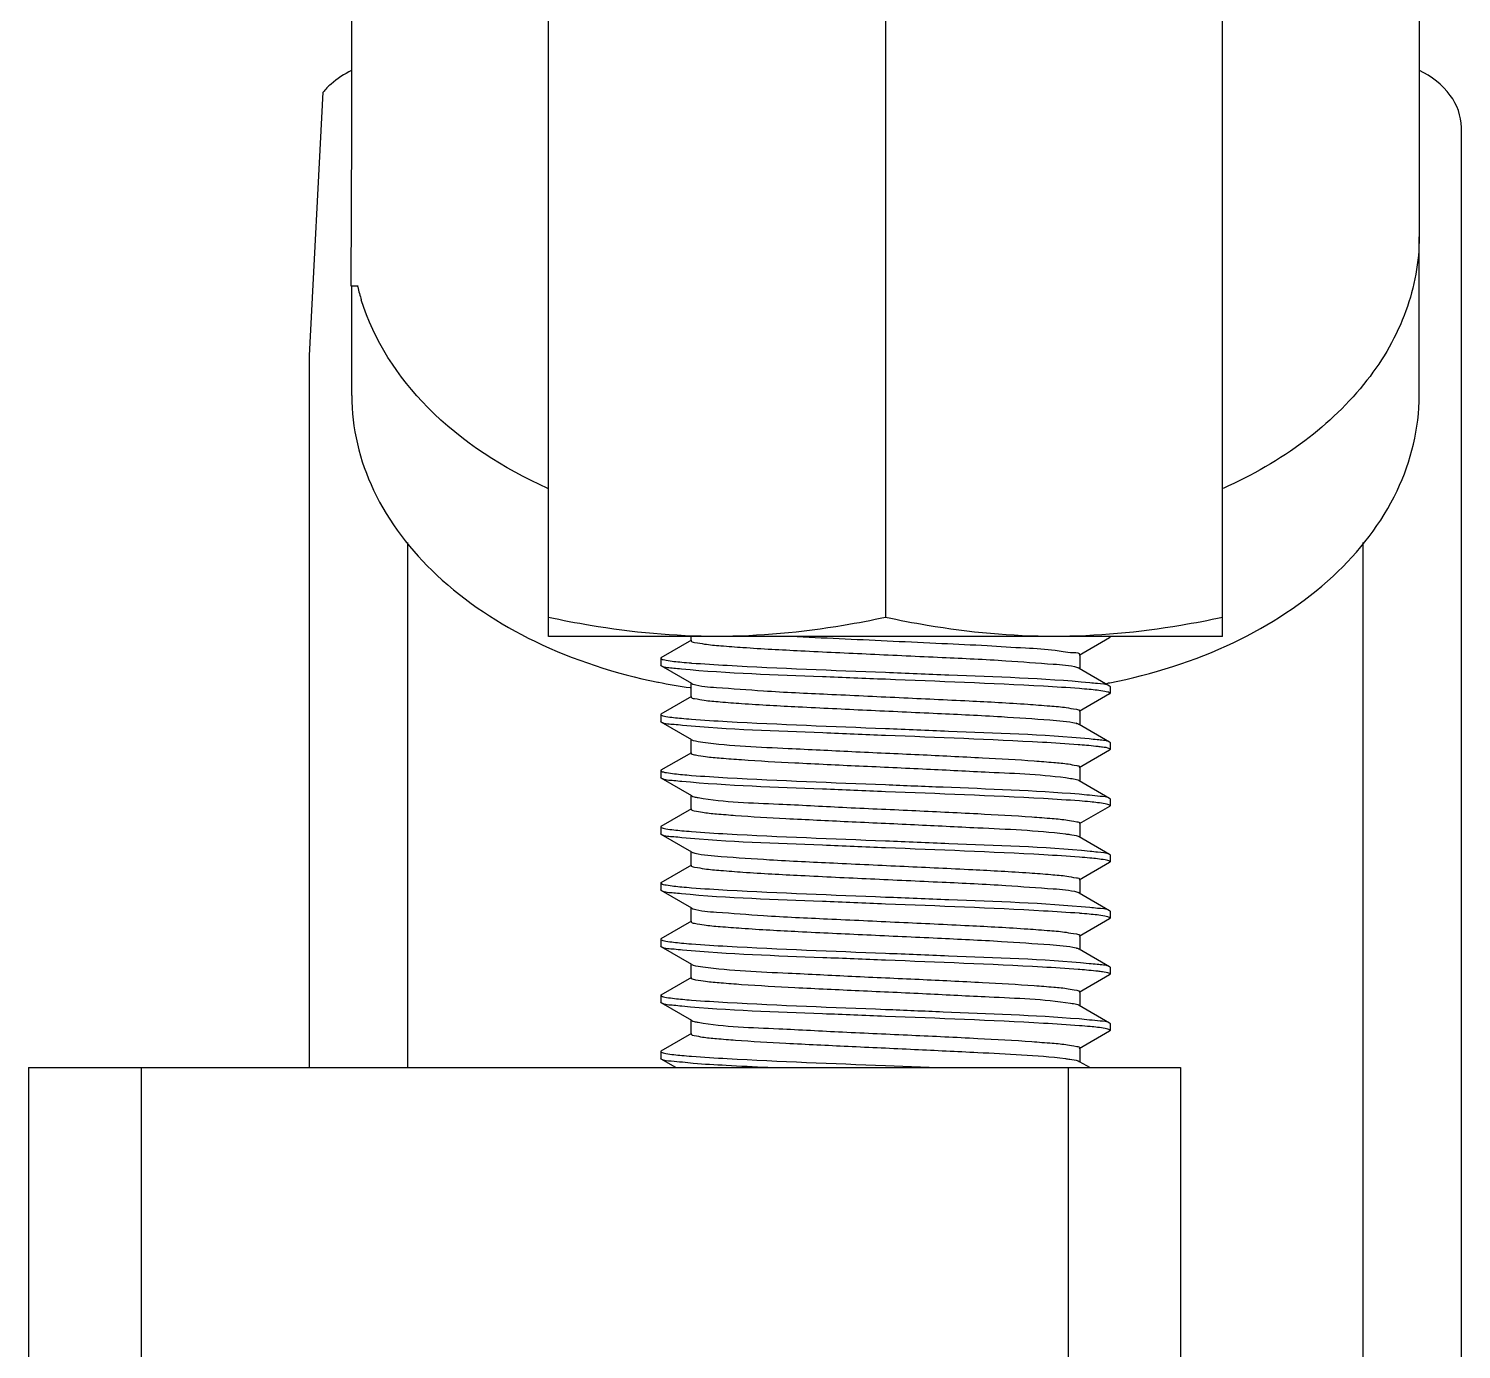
# Model space of a CAD drawing. Extents: x 1725261 to 1937680, y 860327 to 1571294.
# Drawn here: x 1854526.5 to 1854943.6, y 1238363.9 to 1238748.4 of the extents above; entities that cross this region are included whole.
import ezdxf

# ---------------------------------------------------------------- set-up
doc = ezdxf.new("R2010")
doc.units = 0
doc.header["$LTSCALE"] = 1000
doc.header["$MEASUREMENT"] = 0

msp = doc.modelspace()

# ---------------------------------------------------------------- linework, layer by layer
for p, q in [((1854677.8, 1238571.4), (1854677.8, 1239198.07)), ((1854874.06, 1238571.4), (1854874.06, 1239198.07)), ((1854775.93, 1239192.55), (1854775.93, 1238576.92)), ((1854931.3, 1239002.98), (1854931.3, 1238687.8)), ((1854620.55, 1238718.59), (1854620.55, 1238918.68)), ((1854608.29, 1238653.17), (1854612.23, 1238729.86)), ((1854620.42, 1238673.35), (1854620.55, 1238718.59)), ((1854943.57, 1236051.14), (1854943.57, 1238719.61)), ((1854931.3, 1238641.55), (1854931.3, 1238687.8)), ((1854622.4, 1238673.35), (1854620.42, 1238673.35)), ((1854620.55, 1238641.55), (1854620.55, 1238673.35)), ((1854622.31, 1238673.18), (1854622.27, 1238673.33)), ((1854677.8, 1238673.94), (1854677.7, 1238673.94)), ((1854608.29, 1238445.87), (1854608.29, 1238653.17)), ((1854636.91, 1238445.87), (1854636.91, 1238598.72)), ((1854914.95, 1236335.59), (1854914.95, 1238598.72)), ((1854874.06, 1238571.4), (1854677.8, 1238571.4)), ((1854710.66, 1238565.24), (1854719.54, 1238570.38)), ((1854719.36, 1238570.17), (1854719.36, 1238571.4)), ((1854841.19, 1238571.01), (1854832.32, 1238565.87)), ((1854841.19, 1238571.01), (1854841.35, 1238571.19)), ((1854710.66, 1238565.24), (1854710.51, 1238565.06)), ((1854710.51, 1238565.06), (1854710.51, 1238563.02)), ((1854832.49, 1238566.08), (1854832.49, 1238561.99)), ((1854710.66, 1238562.84), (1854710.51, 1238563.02)), ((1854719.54, 1238557.7), (1854710.66, 1238562.84)), ((1854832.32, 1238562.2), (1854841.19, 1238557.06)), ((1854709.63, 1238558.12), (1854709.81, 1238558.09)), ((1854719.1, 1238556.5), (1854719.31, 1238556.47)), ((1854719.36, 1238553.82), (1854719.36, 1238557.9)), ((1854719.54, 1238557.7), (1854719.86, 1238557.56)), ((1854840.7, 1238557.83), (1854840.88, 1238557.86)), ((1854840.88, 1238557.86), (1854841.1, 1238557.9)), ((1854841.1, 1238557.9), (1854841.22, 1238557.92)), ((1854841.19, 1238557.06), (1854841.35, 1238556.88)), ((1854841.35, 1238556.88), (1854841.35, 1238554.84)), ((1854710.66, 1238548.88), (1854719.54, 1238554.02)), ((1854841.19, 1238554.66), (1854832.32, 1238549.52)), ((1854841.19, 1238554.66), (1854841.35, 1238554.84)), ((1854710.66, 1238548.88), (1854710.51, 1238548.71)), ((1854710.51, 1238548.7), (1854710.51, 1238546.66)), ((1854832.49, 1238549.73), (1854832.49, 1238545.64)), ((1854710.66, 1238546.48), (1854710.51, 1238546.66)), ((1854719.54, 1238541.34), (1854710.66, 1238546.48)), ((1854832.32, 1238545.85), (1854841.19, 1238540.71)), ((1854719.36, 1238537.46), (1854719.36, 1238541.55)), ((1854832.48, 1238539.85), (1854832.02, 1238539.89)), ((1854841.19, 1238540.71), (1854841.35, 1238540.53)), ((1854841.19, 1238538.3), (1854841.35, 1238538.48)), ((1854841.35, 1238540.53), (1854841.35, 1238538.48)), ((1854710.66, 1238532.53), (1854719.54, 1238537.67)), ((1854841.19, 1238538.3), (1854832.32, 1238533.16)), ((1854710.66, 1238532.53), (1854710.51, 1238532.35)), ((1854710.51, 1238532.35), (1854710.51, 1238530.31)), ((1854710.66, 1238530.13), (1854710.51, 1238530.31)), ((1854719.54, 1238524.99), (1854710.66, 1238530.13)), ((1854832.49, 1238533.37), (1854832.49, 1238529.28)), ((1854832.32, 1238529.49), (1854841.19, 1238524.35)), ((1854719.36, 1238521.11), (1854719.36, 1238525.19)), ((1854841.19, 1238521.95), (1854832.32, 1238516.81)), ((1854841.19, 1238524.35), (1854841.35, 1238524.17)), ((1854841.19, 1238521.95), (1854841.35, 1238522.13)), ((1854841.35, 1238524.17), (1854841.35, 1238522.13)), ((1854710.66, 1238516.17), (1854719.54, 1238521.31)), ((1854710.66, 1238516.17), (1854710.51, 1238516)), ((1854710.51, 1238515.99), (1854710.51, 1238513.95)), ((1854710.66, 1238513.77), (1854710.51, 1238513.95)), ((1854719.54, 1238508.63), (1854710.66, 1238513.77)), ((1854832.49, 1238517.02), (1854832.49, 1238512.93)), ((1854832.07, 1238513.25), (1854832.32, 1238513.13)), ((1854832.32, 1238513.13), (1854841.19, 1238508)), ((1854719.36, 1238504.75), (1854719.36, 1238508.84)), ((1854841.19, 1238505.59), (1854832.32, 1238500.45)), ((1854841.19, 1238508), (1854841.35, 1238507.82)), ((1854841.19, 1238505.59), (1854841.35, 1238505.77)), ((1854841.35, 1238507.82), (1854841.35, 1238505.77)), ((1854710.66, 1238499.82), (1854719.54, 1238504.96)), ((1854710.66, 1238499.82), (1854710.51, 1238499.64)), ((1854710.51, 1238499.64), (1854710.51, 1238497.6)), ((1854710.66, 1238497.42), (1854710.51, 1238497.6)), ((1854719.54, 1238492.28), (1854710.66, 1238497.42)), ((1854832.32, 1238496.78), (1854841.19, 1238491.64)), ((1854832.49, 1238500.66), (1854832.49, 1238496.57)), ((1854710.66, 1238483.46), (1854719.54, 1238488.6)), ((1854719.36, 1238488.4), (1854719.36, 1238492.48)), ((1854719.54, 1238492.28), (1854719.86, 1238492.14)), ((1854841.19, 1238489.24), (1854832.32, 1238484.1)), ((1854841.19, 1238491.64), (1854841.35, 1238491.46)), ((1854841.19, 1238489.24), (1854841.35, 1238489.42)), ((1854841.35, 1238491.46), (1854841.35, 1238489.42)), ((1854832.49, 1238484.31), (1854832.49, 1238480.22)), ((1854710.66, 1238483.46), (1854710.51, 1238483.29)), ((1854710.51, 1238483.28), (1854710.51, 1238481.24)), ((1854710.66, 1238481.06), (1854710.51, 1238481.24)), ((1854719.54, 1238475.92), (1854710.66, 1238481.06)), ((1854832.32, 1238480.42), (1854841.19, 1238475.29)), ((1854719.36, 1238472.04), (1854719.36, 1238476.13)), ((1854710.66, 1238467.11), (1854719.54, 1238472.25)), ((1854832.48, 1238474.43), (1854832.02, 1238474.47)), ((1854841.19, 1238472.88), (1854832.32, 1238467.74)), ((1854841.19, 1238475.29), (1854841.35, 1238475.11)), ((1854841.19, 1238472.88), (1854841.35, 1238473.06)), ((1854841.35, 1238475.11), (1854841.35, 1238473.06)), ((1854832.49, 1238467.95), (1854832.49, 1238463.86)), ((1854710.66, 1238467.11), (1854710.51, 1238466.93)), ((1854710.51, 1238466.93), (1854710.51, 1238464.88)), ((1854710.66, 1238464.71), (1854710.51, 1238464.89)), ((1854719.54, 1238459.57), (1854710.66, 1238464.71)), ((1854832.32, 1238464.07), (1854841.19, 1238458.93)), ((1854719.36, 1238455.69), (1854719.36, 1238459.77)), ((1854710.66, 1238450.75), (1854719.54, 1238455.89)), ((1854841.19, 1238456.53), (1854832.32, 1238451.39)), ((1854841.19, 1238458.93), (1854841.35, 1238458.75)), ((1854841.19, 1238456.53), (1854841.35, 1238456.71)), ((1854841.35, 1238458.75), (1854841.35, 1238456.71)), ((1854832.49, 1238451.6), (1854832.49, 1238447.51)), ((1854710.66, 1238450.75), (1854710.51, 1238450.58)), ((1854710.51, 1238450.57), (1854710.51, 1238448.53)), ((1854710.66, 1238448.35), (1854710.51, 1238448.53)), ((1854714.94, 1238445.87), (1854710.66, 1238448.35)), ((1854832.07, 1238447.83), (1854832.32, 1238447.71)), ((1854832.32, 1238447.71), (1854835.5, 1238445.87)), ((1854526.51, 1238445.87), (1854526.51, 1235730.96)), ((1854526.51, 1238445.87), (1854861.79, 1238445.87)), ((1854559.22, 1238445.87), (1854559.22, 1235730.96)), ((1854775.93, 1238446.49), (1854791.22, 1238445.87)), ((1854829.08, 1238445.87), (1854829.08, 1235730.96)), ((1854861.79, 1238445.87), (1854861.79, 1235730.96))]:
    msp.add_line(p, q)
for centre, radius, start, end in [((1854685.18, 1238688.4), 64.69, 193.6087, 197.1011), ((1854733.93, 1238749.07), 185.95, 264.6627, 265.5428), ((1854742.44, 1238721.22), 166.36, 258.6907, 261.9357), ((1854721.1, 1238561.13), 3.78, 250.9561, 252.0907), ((1854818, 1238371.68), 185.09, 84.6498, 85.5433), ((1854809.68, 1238719.82), 164.94, 280.5328, 280.8408), ((1854733.72, 1238730.25), 183.48, 264.6243, 265.5438), ((1854829.39, 1238537.6), 8.78, 75.6696, 76.5396), ((1854734.27, 1238720.39), 190, 264.7268, 265.5405), ((1854818.47, 1238344.61), 179.44, 84.5514, 85.5534), ((1854733.89, 1238699.58), 185.52, 264.6569, 265.5429), ((1854818.36, 1238326.93), 180.76, 84.5776, 85.5479), ((1854733.93, 1238683.65), 185.95, 264.6627, 265.5428), ((1854721.1, 1238495.71), 3.78, 250.9561, 252.0907), ((1854818, 1238306.26), 185.09, 84.6498, 85.5433), ((1854733.72, 1238664.83), 183.48, 264.6243, 265.5438), ((1854829.39, 1238472.18), 8.78, 75.6696, 76.5396), ((1854734.27, 1238654.97), 190, 264.7268, 265.5405), ((1854818.47, 1238279.19), 179.44, 84.5514, 85.5534), ((1854733.89, 1238634.16), 185.52, 264.6569, 265.5429)]:
    msp.add_arc(centre, radius, start, end)
for points in [[(1854620.47, 1238736.18), (1854618.34, 1238735.12), (1854616.31, 1238733.8), (1854614.53, 1238732.23)], [(1854614.53, 1238732.23), (1854613.71, 1238731.5), (1854612.94, 1238730.71), (1854612.23, 1238729.86)]]:
    msp.add_open_spline(points, degree=3)
for points, knots in [([(1854943.57, 1238719.61), (1854943.57, 1238722.9), (1854940.83, 1238730.09), (1854934.82, 1238734.47), (1854931.38, 1238736.18)], [0, 0, 0, 0, 0.461863, 1, 1, 1, 1]), ([(1854931.3, 1238687.8), (1854931.3, 1238680.49), (1854928.51, 1238665.33), (1854916.58, 1238644.7), (1854898.02, 1238627.08), (1854882.61, 1238618.26), (1854874.25, 1238614.52)], [0, 0, 0, 0, 0.22414, 0.461145, 0.71917, 1, 1, 1, 1]), ([(1854677.6, 1238614.52), (1854664.79, 1238620.26), (1854642.06, 1238634.68), (1854626.96, 1238657.66), (1854623.35, 1238669.38)], [0, 0, 0, 0, 0.533925, 1, 1, 1, 1]), ([(1854620.55, 1238641.55), (1854620.55, 1238632.12), (1854625.38, 1238612.21), (1854645.03, 1238587.08), (1854674.17, 1238568.06), (1854697.32, 1238560.6), (1854709.63, 1238558.12)], [0, 0, 0, 0, 0.215544, 0.450343, 0.712966, 1, 1, 1, 1]), ([(1854841.22, 1238557.92), (1854853.64, 1238560.35), (1854877.03, 1238567.73), (1854906.5, 1238586.76), (1854926.4, 1238612), (1854931.3, 1238632.05), (1854931.3, 1238641.55)], [0, 0, 0, 0, 0.287139, 0.549905, 0.784678, 1, 1, 1, 1]), ([(1854726.86, 1238571.4), (1854714.52, 1238571.4), (1854698.02, 1238572.98), (1854681.84, 1238576.07), (1854677.8, 1238576.92)], [0, 0, 0, 0, 0.749211, 1, 1, 1, 1]), ([(1854775.93, 1238576.92), (1854771.88, 1238576.07), (1854755.71, 1238572.98), (1854739.2, 1238571.4), (1854726.86, 1238571.4)], [0, 0, 0, 0, 0.250789, 1, 1, 1, 1]), ([(1854824.99, 1238571.4), (1854812.65, 1238571.4), (1854796.15, 1238572.98), (1854779.97, 1238576.07), (1854775.93, 1238576.92)], [0, 0, 0, 0, 0.749211, 1, 1, 1, 1]), ([(1854874.06, 1238576.92), (1854870.01, 1238576.07), (1854853.84, 1238572.98), (1854837.33, 1238571.4), (1854824.99, 1238571.4)], [0, 0, 0, 0, 0.250789, 1, 1, 1, 1]), ([(1854719.36, 1238570.17), (1854719.36, 1238569.81), (1854721.29, 1238569.59), (1854723.64, 1238569.05), (1854728.64, 1238568.66), (1854737.81, 1238567.94), (1854752.44, 1238567.18), (1854771.74, 1238566.27), (1854791.65, 1238565.34), (1854809.43, 1238564.54), (1854822.51, 1238563.48), (1854829.55, 1238563.07), (1854831.82, 1238562.4)], [0, 0, 0, 0, 0.009703, 0.035887, 0.07813, 0.135078, 0.284815, 0.464601, 0.649729, 0.81476, 0.937049, 1, 1, 1, 1]), ([(1854750.26, 1238571.4), (1854759.56, 1238570.92), (1854773.61, 1238570.29), (1854791.98, 1238569.42), (1854804.92, 1238568.82), (1854815.65, 1238568.08), (1854824.67, 1238567.72), (1854828.79, 1238566.69), (1854832.49, 1238566.73), (1854832.49, 1238566.08)], [0, 0, 0, 0, 0.338564, 0.510837, 0.670229, 0.806445, 0.910702, 0.97638, 1, 1, 1, 1]), ([(1854841.35, 1238571.19), (1854841.35, 1238571.23), (1854841.29, 1238571.32), (1854841.2, 1238571.37), (1854841.15, 1238571.4)], [0, 0, 0, 0, 0.384576, 1, 1, 1, 1]), ([(1854710.51, 1238565.06), (1854710.51, 1238564.97), (1854710.82, 1238564.78), (1854711.07, 1238564.71), (1854711.26, 1238564.66)], [0, 0, 0, 0, 0.314295, 1, 1, 1, 1]), ([(1854711.26, 1238564.66), (1854711.55, 1238564.59), (1854713.32, 1238564.24), (1854715.12, 1238564.07), (1854716.63, 1238563.92)], [0, 0, 0, 0, 0.163341, 1, 1, 1, 1]), ([(1854719.48, 1238563.68), (1854722.94, 1238563.41), (1854741.75, 1238562.27), (1854760.58, 1238561.58), (1854775.93, 1238560.97)], [0, 0, 0, 0, 0.184553, 1, 1, 1, 1]), ([(1854716.53, 1238561.89), (1854715.78, 1238561.96), (1854713.85, 1238562.23), (1854711.73, 1238562.22), (1854710.66, 1238562.84)], [0, 0, 0, 0, 0.379133, 1, 1, 1, 1]), ([(1854775.93, 1238558.93), (1854769.8, 1238559.17), (1854750, 1238560.02), (1854730.17, 1238560.59), (1854716.53, 1238561.89)], [0, 0, 0, 0, 0.309073, 1, 1, 1, 1]), ([(1854775.93, 1238560.97), (1854782.07, 1238560.73), (1854801.91, 1238559.88), (1854821.79, 1238559.3), (1854835.44, 1238558)], [0, 0, 0, 0, 0.309586, 1, 1, 1, 1]), ([(1854831.82, 1238562.4), (1854831.91, 1238562.37), (1854832.08, 1238562.31), (1854832.25, 1238562.24), (1854832.32, 1238562.2)], [0, 0, 0, 0, 0.569522, 1, 1, 1, 1]), ([(1854719.93, 1238557.53), (1854722.12, 1238556.83), (1854729.08, 1238556.46), (1854742.03, 1238555.37), (1854759.8, 1238554.58), (1854779.78, 1238553.64), (1854799.18, 1238552.73), (1854813.9, 1238551.96), (1854823.14, 1238551.24), (1854828.18, 1238550.85), (1854830.55, 1238550.31), (1854832.49, 1238550.09), (1854832.49, 1238549.73)], [0, 0, 0, 0, 0.061098, 0.182334, 0.347135, 0.532706, 0.713328, 0.863975, 0.921317, 0.963856, 0.990226, 1, 1, 1, 1]), ([(1854832.38, 1238556.22), (1854828.91, 1238556.49), (1854810.11, 1238557.63), (1854791.28, 1238558.32), (1854775.93, 1238558.93)], [0, 0, 0, 0, 0.184541, 1, 1, 1, 1]), ([(1854840.62, 1238555.23), (1854840.34, 1238555.3), (1854838.56, 1238555.66), (1854836.76, 1238555.83), (1854835.26, 1238555.97)], [0, 0, 0, 0, 0.16229, 1, 1, 1, 1]), ([(1854835.44, 1238558), (1854836.17, 1238557.93), (1854838.07, 1238557.66), (1854840.15, 1238557.67), (1854841.19, 1238557.06)], [0, 0, 0, 0, 0.378727, 1, 1, 1, 1]), ([(1854841.35, 1238554.84), (1854841.35, 1238554.93), (1854841.05, 1238555.11), (1854840.81, 1238555.18), (1854840.62, 1238555.23)], [0, 0, 0, 0, 0.315177, 1, 1, 1, 1]), ([(1854719.36, 1238553.82), (1854719.36, 1238553.46), (1854721.24, 1238553.23), (1854723.54, 1238552.71), (1854728.41, 1238552.33), (1854737.37, 1238551.62), (1854751.71, 1238550.86), (1854770.7, 1238549.96), (1854790.43, 1238549.05), (1854808.23, 1238548.22), (1854821.65, 1238547.25), (1854828.94, 1238546.74), (1854831.44, 1238546.14)], [0, 0, 0, 0, 0.009517, 0.035128, 0.076492, 0.132277, 0.279305, 0.456588, 0.640385, 0.806077, 0.931494, 1, 1, 1, 1]), ([(1854710.51, 1238548.71), (1854710.51, 1238548.62), (1854710.77, 1238548.44), (1854710.99, 1238548.38), (1854711.16, 1238548.34)], [0, 0, 0, 0, 0.319254, 1, 1, 1, 1]), ([(1854711.16, 1238548.34), (1854711.44, 1238548.26), (1854713.21, 1238547.89), (1854715.02, 1238547.72), (1854716.53, 1238547.58)], [0, 0, 0, 0, 0.159053, 1, 1, 1, 1]), ([(1854719.47, 1238547.33), (1854722.93, 1238547.05), (1854741.74, 1238545.92), (1854760.57, 1238545.23), (1854775.93, 1238544.62)], [0, 0, 0, 0, 0.184509, 1, 1, 1, 1]), ([(1854716.8, 1238545.51), (1854716.02, 1238545.58), (1854713.99, 1238545.86), (1854711.77, 1238545.84), (1854710.66, 1238546.48)], [0, 0, 0, 0, 0.380051, 1, 1, 1, 1]), ([(1854775.93, 1238542.57), (1854769.86, 1238542.81), (1854750.15, 1238543.65), (1854730.4, 1238544.24), (1854716.8, 1238545.51)], [0, 0, 0, 0, 0.307895, 1, 1, 1, 1]), ([(1854775.93, 1238544.62), (1854782.04, 1238544.37), (1854801.82, 1238543.53), (1854821.63, 1238542.95), (1854835.26, 1238541.66)], [0, 0, 0, 0, 0.308784, 1, 1, 1, 1]), ([(1854832.02, 1238539.89), (1854828.55, 1238540.16), (1854809.86, 1238541.28), (1854791.15, 1238541.97), (1854775.93, 1238542.57)], [0, 0, 0, 0, 0.186017, 1, 1, 1, 1]), ([(1854831.57, 1238546.11), (1854831.72, 1238546.07), (1854831.97, 1238546), (1854832.22, 1238545.9), (1854832.31, 1238545.85)], [0, 0, 0, 0, 0.585672, 1, 1, 1, 1]), ([(1854719.54, 1238541.34), (1854719.67, 1238541.26), (1854720.73, 1238540.9), (1854721.83, 1238540.77), (1854722.77, 1238540.64)], [0, 0, 0, 0, 0.140461, 1, 1, 1, 1]), ([(1854722.77, 1238540.64), (1854731.01, 1238539.53), (1854745.5, 1238538.97), (1854766.49, 1238537.87), (1854785.37, 1238537.04), (1854803.05, 1238536.17), (1854816.2, 1238535.45), (1854824.35, 1238534.79), (1854828.73, 1238534.41), (1854830.82, 1238533.94), (1854832.49, 1238533.7), (1854832.49, 1238533.37)], [0, 0, 0, 0, 0.226556, 0.394464, 0.573122, 0.741029, 0.877994, 0.929534, 0.967621, 0.99116, 1, 1, 1, 1]), ([(1854839.09, 1238539.17), (1854838.68, 1238539.23), (1854836.48, 1238539.52), (1854834.27, 1238539.71), (1854832.48, 1238539.85)], [0, 0, 0, 0, 0.190958, 1, 1, 1, 1]), ([(1854835.26, 1238541.66), (1854836.01, 1238541.59), (1854837.97, 1238541.31), (1854840.11, 1238541.33), (1854841.19, 1238540.71)], [0, 0, 0, 0, 0.379378, 1, 1, 1, 1]), ([(1854841.35, 1238538.48), (1854841.35, 1238538.56), (1854840.58, 1238539.11), (1854839.81, 1238539.06), (1854839.09, 1238539.17)], [0, 0, 0, 0, 0.092798, 1, 1, 1, 1]), ([(1854719.36, 1238537.46), (1854719.36, 1238537.44), (1854719.37, 1238537.41), (1854719.39, 1238537.37), (1854719.4, 1238537.36)], [0, 0, 0, 0, 0.463467, 1, 1, 1, 1]), ([(1854719.4, 1238537.36), (1854719.69, 1238537.02), (1854721.27, 1238536.84), (1854724.03, 1238536.32), (1854728.57, 1238535.96), (1854737.2, 1238535.28), (1854750.63, 1238534.57), (1854768.57, 1238533.69), (1854787.43, 1238532.88), (1854807.93, 1238531.75), (1854821.96, 1238531.27), (1854829.79, 1238530.09)], [0, 0, 0, 0, 0.011937, 0.038615, 0.07957, 0.133598, 0.274096, 0.443272, 0.620779, 0.785256, 1, 1, 1, 1]), ([(1854710.51, 1238532.35), (1854710.51, 1238532.26), (1854710.83, 1238532.07), (1854711.08, 1238532), (1854711.28, 1238531.95)], [0, 0, 0, 0, 0.312916, 1, 1, 1, 1]), ([(1854716.62, 1238529.17), (1854715.86, 1238529.24), (1854713.89, 1238529.52), (1854711.74, 1238529.5), (1854710.66, 1238530.13)], [0, 0, 0, 0, 0.379419, 1, 1, 1, 1]), ([(1854711.28, 1238531.95), (1854711.57, 1238531.87), (1854713.4, 1238531.52), (1854715.25, 1238531.34), (1854716.8, 1238531.2)], [0, 0, 0, 0, 0.163149, 1, 1, 1, 1]), ([(1854719.49, 1238530.97), (1854722.96, 1238530.7), (1854741.76, 1238529.56), (1854760.58, 1238528.87), (1854775.93, 1238528.26)], [0, 0, 0, 0, 0.184619, 1, 1, 1, 1]), ([(1854829.79, 1238530.09), (1854830.1, 1238530.04), (1854830.94, 1238529.89), (1854831.83, 1238529.77), (1854832.31, 1238529.49)], [0, 0, 0, 0, 0.353551, 1, 1, 1, 1]), ([(1854775.93, 1238526.22), (1854769.82, 1238526.46), (1854750.05, 1238527.3), (1854730.24, 1238527.89), (1854716.62, 1238529.17)], [0, 0, 0, 0, 0.308711, 1, 1, 1, 1]), ([(1854775.93, 1238528.26), (1854781.52, 1238528.04), (1854800.32, 1238527.26), (1854819.12, 1238526.59), (1854832.29, 1238525.56)], [0, 0, 0, 0, 0.297814, 1, 1, 1, 1]), ([(1854832.38, 1238523.51), (1854828.92, 1238523.78), (1854810.11, 1238524.92), (1854791.28, 1238525.61), (1854775.93, 1238526.22)], [0, 0, 0, 0, 0.184504, 1, 1, 1, 1]), ([(1854719.54, 1238524.99), (1854719.75, 1238524.86), (1854720.39, 1238524.68), (1854721.03, 1238524.56), (1854721.43, 1238524.49)], [0, 0, 0, 0, 0.374139, 1, 1, 1, 1]), ([(1854721.43, 1238524.49), (1854729.15, 1238523.16), (1854743.24, 1238522.8), (1854763.94, 1238521.61), (1854783.27, 1238520.79), (1854801.61, 1238519.89), (1854815.35, 1238519.16), (1854823.9, 1238518.47), (1854828.53, 1238518.09), (1854830.72, 1238517.59), (1854832.5, 1238517.36), (1854832.49, 1238517.02)], [0, 0, 0, 0, 0.210773, 0.377666, 0.558838, 0.731273, 0.873076, 0.926648, 0.966309, 0.990838, 1, 1, 1, 1]), ([(1854832.29, 1238525.56), (1854834.34, 1238525.4), (1854837.24, 1238524.99), (1854840.37, 1238524.82), (1854841.19, 1238524.35)], [0, 0, 0, 0, 0.683777, 1, 1, 1, 1]), ([(1854840.68, 1238522.5), (1854840.41, 1238522.57), (1854838.7, 1238522.93), (1854836.96, 1238523.1), (1854835.51, 1238523.24)], [0, 0, 0, 0, 0.160861, 1, 1, 1, 1]), ([(1854841.35, 1238522.13), (1854841.35, 1238522.21), (1854841.08, 1238522.39), (1854840.85, 1238522.45), (1854840.68, 1238522.5)], [0, 0, 0, 0, 0.319044, 1, 1, 1, 1]), ([(1854719.36, 1238521.11), (1854719.36, 1238520.79), (1854720.98, 1238520.54), (1854723.02, 1238520.09), (1854727.29, 1238519.71), (1854735.23, 1238519.05), (1854748.09, 1238518.34), (1854765.44, 1238517.49), (1854784.07, 1238516.66), (1854805.16, 1238515.58), (1854819.83, 1238514.97), (1854828.29, 1238513.94)], [0, 0, 0, 0, 0.008683, 0.031763, 0.069103, 0.119686, 0.254361, 0.420111, 0.597552, 0.765912, 1, 1, 1, 1]), ([(1854710.51, 1238516), (1854710.51, 1238515.91), (1854710.78, 1238515.73), (1854711, 1238515.67), (1854711.18, 1238515.62)], [0, 0, 0, 0, 0.318137, 1, 1, 1, 1]), ([(1854716.63, 1238512.81), (1854715.87, 1238512.89), (1854713.9, 1238513.16), (1854711.74, 1238513.14), (1854710.66, 1238513.77)], [0, 0, 0, 0, 0.379512, 1, 1, 1, 1]), ([(1854711.18, 1238515.62), (1854711.46, 1238515.54), (1854713.26, 1238515.18), (1854715.08, 1238515.01), (1854716.62, 1238514.86)], [0, 0, 0, 0, 0.159502, 1, 1, 1, 1]), ([(1854719.48, 1238514.62), (1854722.94, 1238514.34), (1854741.75, 1238513.2), (1854760.58, 1238512.52), (1854775.93, 1238511.91)], [0, 0, 0, 0, 0.184538, 1, 1, 1, 1]), ([(1854828.29, 1238513.94), (1854828.73, 1238513.88), (1854829.99, 1238513.71), (1854831.28, 1238513.54), (1854832.07, 1238513.25)], [0, 0, 0, 0, 0.341642, 1, 1, 1, 1]), ([(1854775.93, 1238509.86), (1854769.82, 1238510.1), (1854750.06, 1238510.95), (1854730.25, 1238511.53), (1854716.63, 1238512.81)], [0, 0, 0, 0, 0.308641, 1, 1, 1, 1]), ([(1854775.93, 1238511.91), (1854782.08, 1238511.66), (1854801.95, 1238510.81), (1854821.85, 1238510.24), (1854835.51, 1238508.93)], [0, 0, 0, 0, 0.309919, 1, 1, 1, 1]), ([(1854832.39, 1238507.15), (1854828.93, 1238507.42), (1854810.11, 1238508.56), (1854791.28, 1238509.25), (1854775.93, 1238509.86)], [0, 0, 0, 0, 0.184493, 1, 1, 1, 1]), ([(1854719.54, 1238508.63), (1854719.65, 1238508.57), (1854719.94, 1238508.46), (1854720.24, 1238508.38), (1854720.42, 1238508.33)], [0, 0, 0, 0, 0.406881, 1, 1, 1, 1]), ([(1854720.42, 1238508.33), (1854722.92, 1238507.74), (1854730.22, 1238507.23), (1854743.64, 1238506.26), (1854761.44, 1238505.42), (1854781.17, 1238504.51), (1854800.15, 1238503.61), (1854814.48, 1238502.86), (1854823.45, 1238502.15), (1854828.32, 1238501.76), (1854830.62, 1238501.24), (1854832.49, 1238501.02), (1854832.49, 1238500.66)], [0, 0, 0, 0, 0.068576, 0.194029, 0.359725, 0.543506, 0.720761, 0.867753, 0.923531, 0.964877, 0.99049, 1, 1, 1, 1]), ([(1854840.68, 1238506.15), (1854840.4, 1238506.22), (1854838.67, 1238506.58), (1854836.91, 1238506.75), (1854835.44, 1238506.89)], [0, 0, 0, 0, 0.160696, 1, 1, 1, 1]), ([(1854835.51, 1238508.93), (1854836.23, 1238508.86), (1854838.11, 1238508.59), (1854840.16, 1238508.6), (1854841.19, 1238508)], [0, 0, 0, 0, 0.378482, 1, 1, 1, 1]), ([(1854841.35, 1238505.77), (1854841.35, 1238505.86), (1854841.08, 1238506.04), (1854840.85, 1238506.1), (1854840.68, 1238506.15)], [0, 0, 0, 0, 0.318595, 1, 1, 1, 1]), ([(1854719.36, 1238504.75), (1854719.36, 1238504.39), (1854721.29, 1238504.17), (1854723.64, 1238503.63), (1854728.64, 1238503.24), (1854737.81, 1238502.52), (1854752.44, 1238501.76), (1854771.74, 1238500.85), (1854791.65, 1238499.92), (1854809.43, 1238499.12), (1854822.51, 1238498.06), (1854829.55, 1238497.65), (1854831.82, 1238496.98)], [0, 0, 0, 0, 0.009703, 0.035887, 0.07813, 0.135078, 0.284815, 0.464601, 0.649729, 0.81476, 0.937049, 1, 1, 1, 1]), ([(1854710.51, 1238499.64), (1854710.51, 1238499.55), (1854710.82, 1238499.36), (1854711.07, 1238499.29), (1854711.26, 1238499.24)], [0, 0, 0, 0, 0.314295, 1, 1, 1, 1]), ([(1854716.53, 1238496.47), (1854715.78, 1238496.54), (1854713.85, 1238496.81), (1854711.73, 1238496.8), (1854710.66, 1238497.42)], [0, 0, 0, 0, 0.379133, 1, 1, 1, 1]), ([(1854711.26, 1238499.24), (1854711.55, 1238499.17), (1854713.32, 1238498.82), (1854715.12, 1238498.65), (1854716.63, 1238498.5)], [0, 0, 0, 0, 0.163341, 1, 1, 1, 1]), ([(1854719.48, 1238498.26), (1854722.94, 1238497.99), (1854741.75, 1238496.85), (1854760.58, 1238496.16), (1854775.93, 1238495.55)], [0, 0, 0, 0, 0.184553, 1, 1, 1, 1]), ([(1854831.82, 1238496.98), (1854831.91, 1238496.95), (1854832.08, 1238496.89), (1854832.25, 1238496.82), (1854832.32, 1238496.78)], [0, 0, 0, 0, 0.569522, 1, 1, 1, 1]), ([(1854775.93, 1238493.51), (1854769.8, 1238493.75), (1854750, 1238494.6), (1854730.17, 1238495.17), (1854716.53, 1238496.47)], [0, 0, 0, 0, 0.309073, 1, 1, 1, 1]), ([(1854775.93, 1238495.55), (1854782.07, 1238495.31), (1854801.91, 1238494.46), (1854821.79, 1238493.88), (1854835.44, 1238492.58)], [0, 0, 0, 0, 0.309586, 1, 1, 1, 1]), ([(1854832.38, 1238490.8), (1854828.91, 1238491.07), (1854810.11, 1238492.21), (1854791.28, 1238492.9), (1854775.93, 1238493.51)], [0, 0, 0, 0, 0.184541, 1, 1, 1, 1]), ([(1854835.44, 1238492.58), (1854836.17, 1238492.51), (1854838.07, 1238492.24), (1854840.15, 1238492.25), (1854841.19, 1238491.64)], [0, 0, 0, 0, 0.378727, 1, 1, 1, 1]), ([(1854719.36, 1238488.4), (1854719.36, 1238488.04), (1854721.24, 1238487.81), (1854723.54, 1238487.29), (1854728.41, 1238486.91), (1854737.37, 1238486.2), (1854751.71, 1238485.44), (1854770.7, 1238484.54), (1854790.43, 1238483.63), (1854808.23, 1238482.8), (1854821.65, 1238481.83), (1854828.94, 1238481.32), (1854831.44, 1238480.72)], [0, 0, 0, 0, 0.009517, 0.035128, 0.076492, 0.132277, 0.279305, 0.456588, 0.640385, 0.806077, 0.931494, 1, 1, 1, 1]), ([(1854719.93, 1238492.11), (1854722.12, 1238491.4), (1854729.08, 1238491.04), (1854742.03, 1238489.95), (1854759.8, 1238489.16), (1854779.78, 1238488.22), (1854799.18, 1238487.31), (1854813.9, 1238486.54), (1854823.14, 1238485.82), (1854828.18, 1238485.43), (1854830.55, 1238484.89), (1854832.49, 1238484.67), (1854832.49, 1238484.31)], [0, 0, 0, 0, 0.061098, 0.182334, 0.347135, 0.532706, 0.713328, 0.863975, 0.921317, 0.963856, 0.990226, 1, 1, 1, 1]), ([(1854840.62, 1238489.81), (1854840.34, 1238489.88), (1854838.56, 1238490.24), (1854836.76, 1238490.41), (1854835.26, 1238490.55)], [0, 0, 0, 0, 0.16229, 1, 1, 1, 1]), ([(1854841.35, 1238489.42), (1854841.35, 1238489.51), (1854841.05, 1238489.69), (1854840.81, 1238489.76), (1854840.62, 1238489.81)], [0, 0, 0, 0, 0.315177, 1, 1, 1, 1]), ([(1854710.51, 1238483.29), (1854710.51, 1238483.2), (1854710.77, 1238483.02), (1854710.99, 1238482.96), (1854711.16, 1238482.92)], [0, 0, 0, 0, 0.319254, 1, 1, 1, 1]), ([(1854716.8, 1238480.09), (1854716.02, 1238480.16), (1854713.99, 1238480.44), (1854711.77, 1238480.42), (1854710.66, 1238481.06)], [0, 0, 0, 0, 0.380051, 1, 1, 1, 1]), ([(1854711.16, 1238482.92), (1854711.44, 1238482.84), (1854713.21, 1238482.47), (1854715.02, 1238482.3), (1854716.53, 1238482.16)], [0, 0, 0, 0, 0.159053, 1, 1, 1, 1]), ([(1854775.93, 1238477.15), (1854769.86, 1238477.39), (1854750.15, 1238478.23), (1854730.4, 1238478.82), (1854716.8, 1238480.09)], [0, 0, 0, 0, 0.307895, 1, 1, 1, 1]), ([(1854719.47, 1238481.91), (1854722.93, 1238481.63), (1854741.74, 1238480.49), (1854760.57, 1238479.81), (1854775.93, 1238479.2)], [0, 0, 0, 0, 0.184509, 1, 1, 1, 1]), ([(1854831.57, 1238480.69), (1854831.72, 1238480.65), (1854831.97, 1238480.58), (1854832.22, 1238480.48), (1854832.31, 1238480.42)], [0, 0, 0, 0, 0.585672, 1, 1, 1, 1]), ([(1854719.54, 1238475.92), (1854719.67, 1238475.84), (1854720.73, 1238475.48), (1854721.83, 1238475.35), (1854722.77, 1238475.22)], [0, 0, 0, 0, 0.140461, 1, 1, 1, 1]), ([(1854775.93, 1238479.2), (1854782.04, 1238478.95), (1854801.82, 1238478.11), (1854821.63, 1238477.53), (1854835.26, 1238476.24)], [0, 0, 0, 0, 0.308784, 1, 1, 1, 1]), ([(1854832.02, 1238474.47), (1854828.55, 1238474.74), (1854809.86, 1238475.86), (1854791.15, 1238476.55), (1854775.93, 1238477.15)], [0, 0, 0, 0, 0.186017, 1, 1, 1, 1]), ([(1854835.26, 1238476.24), (1854836.01, 1238476.17), (1854837.97, 1238475.89), (1854840.11, 1238475.91), (1854841.19, 1238475.29)], [0, 0, 0, 0, 0.379378, 1, 1, 1, 1]), ([(1854719.36, 1238472.04), (1854719.36, 1238472.02), (1854719.37, 1238471.99), (1854719.39, 1238471.95), (1854719.4, 1238471.94)], [0, 0, 0, 0, 0.463467, 1, 1, 1, 1]), ([(1854719.4, 1238471.94), (1854719.69, 1238471.6), (1854721.27, 1238471.42), (1854724.03, 1238470.9), (1854728.57, 1238470.54), (1854737.2, 1238469.86), (1854750.63, 1238469.15), (1854768.57, 1238468.27), (1854787.43, 1238467.46), (1854807.93, 1238466.33), (1854821.96, 1238465.85), (1854829.79, 1238464.67)], [0, 0, 0, 0, 0.011937, 0.038615, 0.07957, 0.133598, 0.274096, 0.443272, 0.620779, 0.785256, 1, 1, 1, 1]), ([(1854722.77, 1238475.22), (1854731.01, 1238474.11), (1854745.5, 1238473.55), (1854766.49, 1238472.45), (1854785.37, 1238471.62), (1854803.05, 1238470.75), (1854816.2, 1238470.03), (1854824.35, 1238469.37), (1854828.73, 1238468.99), (1854830.82, 1238468.52), (1854832.49, 1238468.28), (1854832.49, 1238467.95)], [0, 0, 0, 0, 0.226556, 0.394464, 0.573122, 0.741029, 0.877994, 0.929534, 0.967621, 0.99116, 1, 1, 1, 1]), ([(1854839.09, 1238473.75), (1854838.68, 1238473.81), (1854836.48, 1238474.1), (1854834.27, 1238474.29), (1854832.48, 1238474.43)], [0, 0, 0, 0, 0.190958, 1, 1, 1, 1]), ([(1854841.35, 1238473.06), (1854841.35, 1238473.14), (1854840.58, 1238473.69), (1854839.81, 1238473.64), (1854839.09, 1238473.75)], [0, 0, 0, 0, 0.092798, 1, 1, 1, 1]), ([(1854710.51, 1238466.93), (1854710.51, 1238466.84), (1854710.83, 1238466.65), (1854711.08, 1238466.58), (1854711.28, 1238466.53)], [0, 0, 0, 0, 0.312916, 1, 1, 1, 1]), ([(1854716.62, 1238463.75), (1854715.86, 1238463.82), (1854713.89, 1238464.1), (1854711.74, 1238464.08), (1854710.66, 1238464.71)], [0, 0, 0, 0, 0.379419, 1, 1, 1, 1]), ([(1854711.28, 1238466.53), (1854711.57, 1238466.45), (1854713.4, 1238466.1), (1854715.25, 1238465.92), (1854716.8, 1238465.78)], [0, 0, 0, 0, 0.163149, 1, 1, 1, 1]), ([(1854775.93, 1238460.8), (1854769.82, 1238461.04), (1854750.05, 1238461.88), (1854730.24, 1238462.47), (1854716.62, 1238463.75)], [0, 0, 0, 0, 0.308711, 1, 1, 1, 1]), ([(1854719.49, 1238465.55), (1854722.96, 1238465.28), (1854741.76, 1238464.14), (1854760.58, 1238463.45), (1854775.93, 1238462.84)], [0, 0, 0, 0, 0.184619, 1, 1, 1, 1]), ([(1854829.79, 1238464.67), (1854830.1, 1238464.62), (1854830.94, 1238464.47), (1854831.83, 1238464.35), (1854832.31, 1238464.07)], [0, 0, 0, 0, 0.353551, 1, 1, 1, 1]), ([(1854719.54, 1238459.57), (1854719.75, 1238459.44), (1854720.39, 1238459.26), (1854721.03, 1238459.14), (1854721.43, 1238459.07)], [0, 0, 0, 0, 0.374139, 1, 1, 1, 1]), ([(1854775.93, 1238462.84), (1854781.52, 1238462.62), (1854800.32, 1238461.84), (1854819.12, 1238461.17), (1854832.29, 1238460.14)], [0, 0, 0, 0, 0.297814, 1, 1, 1, 1]), ([(1854832.38, 1238458.09), (1854828.92, 1238458.36), (1854810.11, 1238459.5), (1854791.28, 1238460.19), (1854775.93, 1238460.8)], [0, 0, 0, 0, 0.184504, 1, 1, 1, 1]), ([(1854832.29, 1238460.14), (1854834.34, 1238459.98), (1854837.24, 1238459.57), (1854840.37, 1238459.4), (1854841.19, 1238458.93)], [0, 0, 0, 0, 0.683777, 1, 1, 1, 1]), ([(1854719.36, 1238455.69), (1854719.36, 1238455.37), (1854720.98, 1238455.12), (1854723.02, 1238454.67), (1854727.29, 1238454.29), (1854735.23, 1238453.63), (1854748.09, 1238452.92), (1854765.44, 1238452.07), (1854784.07, 1238451.24), (1854805.16, 1238450.16), (1854819.83, 1238449.55), (1854828.29, 1238448.52)], [0, 0, 0, 0, 0.008683, 0.031763, 0.069103, 0.119686, 0.254361, 0.420111, 0.597552, 0.765912, 1, 1, 1, 1]), ([(1854721.43, 1238459.07), (1854729.15, 1238457.74), (1854743.24, 1238457.38), (1854763.94, 1238456.19), (1854783.27, 1238455.37), (1854801.61, 1238454.47), (1854815.35, 1238453.74), (1854823.9, 1238453.05), (1854828.53, 1238452.67), (1854830.72, 1238452.17), (1854832.5, 1238451.94), (1854832.49, 1238451.6)], [0, 0, 0, 0, 0.210773, 0.377666, 0.558838, 0.731273, 0.873076, 0.926648, 0.966309, 0.990838, 1, 1, 1, 1]), ([(1854840.68, 1238457.08), (1854840.41, 1238457.15), (1854838.7, 1238457.51), (1854836.96, 1238457.68), (1854835.51, 1238457.82)], [0, 0, 0, 0, 0.160861, 1, 1, 1, 1]), ([(1854841.35, 1238456.71), (1854841.35, 1238456.79), (1854841.08, 1238456.97), (1854840.85, 1238457.03), (1854840.68, 1238457.08)], [0, 0, 0, 0, 0.319044, 1, 1, 1, 1]), ([(1854710.51, 1238450.58), (1854710.51, 1238450.49), (1854710.78, 1238450.31), (1854711, 1238450.25), (1854711.18, 1238450.2)], [0, 0, 0, 0, 0.318137, 1, 1, 1, 1]), ([(1854741.73, 1238445.87), (1854737.67, 1238446.06), (1854730.44, 1238446.46), (1854720.98, 1238446.92), (1854714.8, 1238447.69), (1854711.52, 1238447.85), (1854710.66, 1238448.35)], [0, 0, 0, 0, 0.391004, 0.698367, 0.904941, 1, 1, 1, 1]), ([(1854711.18, 1238450.2), (1854711.46, 1238450.12), (1854713.26, 1238449.76), (1854715.08, 1238449.58), (1854716.62, 1238449.44)], [0, 0, 0, 0, 0.159502, 1, 1, 1, 1]), ([(1854719.48, 1238449.2), (1854722.94, 1238448.92), (1854741.75, 1238447.78), (1854760.58, 1238447.1), (1854775.93, 1238446.49)], [0, 0, 0, 0, 0.184538, 1, 1, 1, 1]), ([(1854828.29, 1238448.52), (1854828.73, 1238448.46), (1854829.99, 1238448.29), (1854831.28, 1238448.12), (1854832.07, 1238447.83)], [0, 0, 0, 0, 0.341642, 1, 1, 1, 1])]:
    msp.add_open_spline(points, degree=3, knots=knots)

doc.saveas('drawing.dxf')
